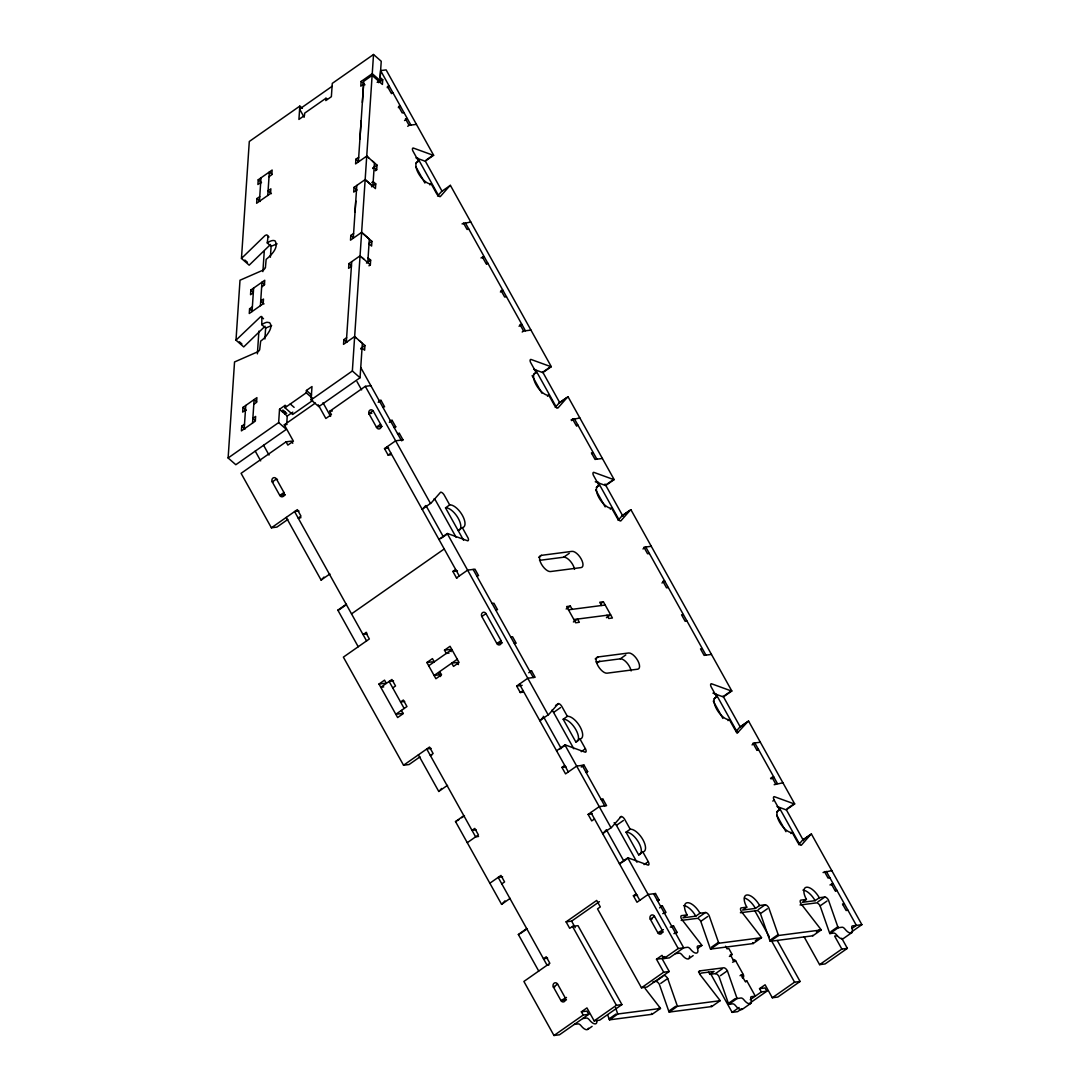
<?xml version="1.0" encoding="UTF-8"?>
<svg xmlns="http://www.w3.org/2000/svg" width="1090" height="1090" viewBox="0 0 1090 1090"><rect width="100%" height="100%" fill="white"/><g stroke="black" fill="none" stroke-linecap="round" stroke-linejoin="round"><path stroke-width="1.5" d="M284.681 413.778L284.776 411.679L282.106 411.53M312.639 400.48L292.651 414.473L284.94 407.728L285.103 405.385L286.384 406.502M284.94 407.728L306.263 392.795L306.426 390.452L311.985 386.555L311.1 399.88L318.798 406.625L360.054 377.74L362.37 343.309M278.645 422.593L286.357 429.351L235.822 464.721L228.123 457.977L278.645 422.593L279.531 409.268L285.103 405.385M286.806 422.688L287.242 416.026L292.815 412.129M358.378 161.947L363.788 81.273L372.126 75.428L382.413 84.434L382.726 79.734L380.151 77.485L381.241 61.258L373.529 54.5L372.249 73.67L361.117 81.464L360.804 86.151L363.583 84.203L362.357 102.474M228.123 457.977L234.541 361.962L258.303 351.552A3.801 1.662 -48.8 0 0 259.679 349.74L260.673 341.102A13.23 5.695 -48.7 0 0 266.096 336.033C268.603 332.518 273.14 326.837 269.68 322.681L267.023 322.272A13.23 5.695 -48.7 0 0 261.777 324.67L265.633 328.049L264.897 339.004M265.061 326.21L243.71 346.92L235.999 340.162L240.004 280.225L263.78 269.829A3.801 1.662 -48.8 0 0 265.429 267.404M270.524 244.473L249.174 265.183L241.462 258.439L249.297 141.482L299.818 106.111L302.393 108.36M259.747 196.622L256.967 198.557L256.641 203.258L270.552 193.516L270.865 188.829L268.086 190.777L271.396 193.666M269.026 176.689L271.805 174.741L272.132 170.054L258.221 179.782L257.908 184.483L260.687 182.534M244.514 424.214L241.735 426.163L241.421 430.863L255.333 421.121L255.632 416.435L252.853 418.369L255.06 420.304M253.806 404.295L256.586 402.346L256.899 397.646L242.988 407.387L242.675 412.075L245.454 410.14M252.362 306.849L249.583 308.797L249.269 313.498L263.18 303.756L263.494 299.055L260.714 301.003L264.012 303.906M261.654 286.929L264.434 284.981L264.747 280.28L250.836 290.022L250.536 294.709L253.316 292.774M244.201 428.915L245.768 405.439M252.049 311.549L253.629 288.073M259.434 201.309L261 177.834M252.539 423.07L254.12 399.594L256.681 401.842M260.401 305.704L261.968 282.228L264.543 284.476M267.772 195.464L269.339 172.002L271.914 174.25M257.39 353.869L258.902 331.115M262.894 271.628L264.243 251.449M261.777 324.67L261.886 316.659A3.801 1.649 -49 0 0 260.633 316.672L235.999 340.162M270.375 257.267L271.11 246.313L267.254 242.934C267.227 241.067 269.666 232.524 265.102 235.495L241.462 258.439M299.818 106.111L298.933 119.41L304.491 115.513L304.655 113.169L325.978 98.236L327.259 99.367M371.785 182.616L373.175 181.635L375.75 183.897L375.437 188.584L365.15 179.591L354.032 187.371L353.719 192.072L356.498 190.123M346.62 337.709L343.841 339.658L343.527 344.345L354.659 336.524L372.126 75.428M355.04 211.814L355.776 200.969M359.918 139.002L361.144 120.731M346.307 342.369L351.716 261.682M353.283 238.206L356.812 185.423M311.1 399.88L352.356 370.981L354.645 336.551L364.932 345.516L364.619 350.217L362.057 347.969L360.667 348.936M367.766 262.581L369.333 239.119L361.621 232.361L350.503 240.154L350.817 235.454L353.596 233.505M377.167 82.363L379.96 80.415L380.601 70.836M368.951 265.81L370.341 264.843L370.655 260.142L368.079 257.894M361.621 232.361L371.908 241.367L371.595 246.054L369.019 243.806M375.301 170.776L376.69 169.808L377.004 165.108L366.731 156.115L355.599 163.895L355.912 159.208L358.692 157.26M325.978 98.236L325.815 100.58L331.374 96.697L332.273 83.385L373.529 54.5M370.341 264.843L360.054 255.837L348.923 263.63L348.609 268.317L351.389 266.369M265.429 267.418L266.151 259.366C271.069 255.319 279.135 247.662 275.143 240.958L273.972 240.522A13.298 5.791 -49 0 0 267.254 242.92M437.567 196.036L441.614 191.431L450.402 185.382L551.308 366.676L542.97 372.521A3.801 1.69 55 0 1 542.37 372.453L533.678 369.292M323.962 577.073L321.536 579.839A3.801 1.69 55 0 1 321.087 580.044L286.234 517.409M425.509 505.774L422.593 509.084A3.801 1.69 55 0 1 422.143 509.289L430.495 503.444A3.801 1.69 55 0 0 430.945 503.239L440.632 492.19A3.788 1.69 55 0 1 444.284 495.187L449.693 504.915A13.271 5.9 55 0 1 462.433 515.434A13.271 5.9 55 0 1 462.324 527.628L468.046 537.942A3.788 1.69 55 0 1 467.719 540.831L447.854 533.623A3.815 1.69 55 0 0 447.241 533.555L438.902 539.4A3.815 1.69 55 0 1 439.502 539.468M555.232 407.442L559.265 402.837L566.228 397.959M618.085 520.352L622.118 515.747L629.08 510.883M440.019 790.318L441.627 788.479M542.684 717.724L540.259 720.476A3.788 1.69 55 0 1 539.809 720.681L548.147 714.849A3.788 1.69 55 0 0 548.597 714.645L558.298 703.581A3.788 1.69 55 0 1 561.936 706.593L567.359 716.321A13.271 5.9 55 0 1 580.098 726.839A13.271 5.9 55 0 1 579.989 739.02L585.412 748.748A3.788 1.69 55 0 1 585.371 752.236L565.506 745.015A3.788 1.69 55 0 0 564.906 744.947L556.568 750.792A3.788 1.69 55 0 1 557.167 750.86M504.97 900.844L502.054 904.155A3.788 1.69 55 0 1 501.604 904.359L455.511 821.547L463.85 815.702A3.801 1.69 55 0 1 464.136 815.702M606.013 830.09L603.111 833.4A3.801 1.69 55 0 1 602.661 833.605L611 827.76A3.801 1.69 55 0 0 611.449 827.555L621.15 816.505A3.788 1.69 55 0 1 624.788 819.517L630.211 829.245A13.271 5.9 55 0 1 642.95 839.75A13.271 5.9 55 0 1 642.841 851.944L648.264 861.672A3.788 1.69 55 0 1 648.223 865.147L628.358 857.939A3.788 1.69 55 0 0 627.758 857.871L619.42 863.716A3.788 1.69 55 0 1 620.019 863.784M735.75 731.758L739.783 727.153L746.732 722.275M737.044 733.338L748.135 721.308A3.801 1.69 55 0 1 748.585 721.103L794.678 803.916L786.326 809.761A3.788 1.69 55 0 1 785.726 809.693L777.034 806.532M798.602 844.668L802.635 840.063L809.584 835.199M332.041 86.355L299.6 109.082L304.151 117.27M378.543 82.649L382.726 79.734M387.182 87.622L389.266 86.165L387.427 86.41L391.038 92.895L392.877 92.65L391.487 93.631M398.313 107.624L400.398 106.166L398.558 106.398L402.169 112.883L404.008 112.652M404.54 120.54L407.319 118.592L405.48 118.837L409.091 125.323L416.435 124.369M407.701 126.29L409.091 125.323M372.834 168.037L377.004 165.108M372.739 168.528L374.129 167.56L376.69 169.808M371.581 186.812L375.75 183.897M415.781 163.159L418.56 161.211L412.851 150.883A3.788 1.69 55 0 1 413.178 147.995L433.043 155.216A3.815 1.69 55 0 0 433.643 155.284L386.119 69.896L380.614 70.605L410.93 125.078M426.095 160.08L433.043 155.216M433.643 155.284L425.304 161.116A3.815 1.69 55 0 1 424.705 161.061L416.012 157.9M429.814 184.878L431.204 183.91L436.613 193.639A3.788 1.69 55 0 0 440.251 196.65L449.952 185.586A3.801 1.69 55 0 1 450.402 185.382M369.129 243.315L371.908 241.367M366.472 263.058L370.655 260.142M462.037 223.913L470.771 221.978M480.99 257.962L484.219 256.75L482.829 257.717M360.763 348.446L364.932 345.516M486.44 264.202L487.83 263.235L485.99 263.467L482.38 256.981M287.842 519.44L276.915 527.083L271.396 527.805L241.081 473.332L286.043 441.845L287.855 445.088L293.414 441.191L284.299 424.814L315.392 403.041M318.266 404.826L325.856 418.478L331.428 414.581L329.616 411.339L365.314 386.337L370.818 385.628M500.365 292.011L502.871 290.267L501.032 290.499L504.643 296.984L506.482 296.752M378.203 402.305L380.996 400.357L384.606 406.843L382.767 407.088M368.911 413.641L373.08 410.726L380.846 424.678A2.848 2.48 82.6 0 1 380.11 428.561A2.848 2.48 82.6 0 1 376.677 427.593L368.911 413.641L371.854 413.26M276.438 479.001L272.268 481.916L279.789 495.432A2.848 2.48 82.6 0 0 283.236 496.4A2.848 2.48 82.6 0 0 283.972 492.503L276.438 479.001A2.848 2.48 82.6 0 0 273.004 478.019A2.848 2.48 82.6 0 0 272.268 481.916L273.372 481.78M519.044 326.264L521.824 324.316L519.985 324.548L523.595 331.033L530.939 330.079M380.601 424.228L376.431 427.157L382.304 426.394M283.972 492.503L279.789 495.432L285.308 494.71L283.918 495.691M389.334 422.307L392.128 420.358L395.738 426.844L394.348 427.825M522.205 332.014L523.595 331.033M397.973 434.351L399.362 433.37L402.973 439.856L401.583 440.837M271.396 527.805L297.366 509.63L300.976 516.115L298.183 518.063L300.949 517.696M390.874 454.734L388.122 455.089L384.511 448.603L395.629 440.81L402.973 439.856M388.122 455.089L390.901 453.14M533.446 374.551L536.226 372.603L530.517 362.289A3.788 1.69 55 0 1 530.844 359.4L550.709 366.608A3.801 1.69 55 0 0 551.308 366.676M543.76 371.486L550.709 366.608M547.466 396.283L548.87 395.302L554.279 405.044A3.788 1.69 55 0 0 557.917 408.042L567.618 396.992A3.801 1.69 55 0 1 568.067 396.787L614.16 479.6L605.808 485.445A3.801 1.69 55 0 1 605.209 485.377L595.276 481.766M559.265 402.837A3.801 1.69 55 0 1 559.729 402.632L568.067 396.787M321.087 580.044L329.889 573.994A3.801 1.69 55 0 1 329.439 574.198M463.577 540.272L445.524 507.845L449.693 504.915M571.092 419.854L579.826 417.92M571.542 420.59L574.321 418.642L596.884 459.176M576.542 426.095L577.932 425.127L576.092 425.359L572.482 418.873M358.215 646.738L337.846 610.155L346.198 604.31A3.815 1.69 55 0 1 346.484 604.31M345.407 605.345L338.445 610.223A3.815 1.69 55 0 0 337.846 610.155M440.891 538.487L447.854 533.623M462.324 527.628L458.154 530.544A13.271 5.9 55 0 0 458.263 518.363A13.271 5.9 55 0 0 445.524 507.845M351.525 613.874L444.23 548.965M591.884 453.658L593.273 452.691L591.434 452.922L595.045 459.421L602.389 458.468M366.649 632.35L362.956 634.421L367.085 633.876M457.405 577.809L456.492 577.932L452.881 571.446L455.661 569.498M456.492 577.932L467.61 570.138L474.968 569.184L478.565 575.683L476.739 575.915M596.298 487.475L599.078 485.527L593.369 475.199A3.788 1.69 55 0 1 593.696 472.311L613.561 479.532A3.801 1.69 55 0 0 614.16 479.6M606.599 484.396L613.561 479.532M538.651 557.29L541.43 555.341L572.046 551.363A9.483 4.21 55 0 1 581.147 558.884A9.483 4.21 55 0 1 581.079 567.59L550.464 571.555A9.483 4.21 55 0 1 541.362 564.048A9.483 4.21 55 0 1 541.43 555.341M610.318 509.207L611.708 508.226L617.131 517.954A3.788 1.69 55 0 0 620.769 520.966L630.47 509.916A3.801 1.69 55 0 1 630.919 509.711L731.826 690.992L723.474 696.837A3.788 1.69 55 0 1 722.874 696.769L712.942 693.158M401.393 710.421L403.191 713.664L397.632 717.547L378.979 684.043L384.538 680.146L386.351 683.389M630.919 509.711L622.567 515.543A3.801 1.69 55 0 0 622.118 515.747M539.536 560.355L563.707 557.208L569.266 553.311M481.834 616.531L486.004 613.602L501.046 640.634A2.848 2.48 82.6 0 1 500.324 644.531A2.848 2.48 82.6 0 1 496.877 643.55L481.834 616.531A2.848 2.48 82.6 0 1 482.57 612.635A2.848 2.48 82.6 0 1 486.004 613.602M439.665 671.59L441.464 674.833L435.905 678.729L426.885 662.516L432.444 658.619L434.242 661.862M449.053 653.073L446.3 653.428L444.488 650.185L450.061 646.288L459.081 662.502L453.522 666.399L451.71 663.156L457.228 662.447L458.427 664.6M392.741 687.926L395.52 685.978L391.909 679.492L380.778 687.286L383.721 686.904M428.683 665.758L451.859 649.531M457.282 659.259L434.106 675.487L441.45 674.533M501.046 640.634L496.877 643.55L502.381 642.841M642.991 548.965L645.77 547.017L705.938 655.117M566.16 608.997L570.329 606.067L572.127 609.324M573.381 621.968L577.55 619.052L579.349 622.295L575.683 622.771L566.65 606.544L570.329 606.067M600.604 603.724L603.383 601.775L612.417 618.003L608.738 618.48L606.939 615.237M606.422 617.689L610.591 614.774L573.858 619.542M528.745 672.762L531.525 670.813L535.135 677.299L527.792 678.253L516.66 686.046L520.271 692.531L523.336 692.123M661.943 583.014L664.723 581.065L662.897 581.311L666.494 587.796L668.333 587.551M365.736 632.472L369.346 638.958L343.377 657.134L403.559 765.235L429.514 747.059L433.125 753.544L430.346 755.493L431.722 755.316M419.991 756.869L409.063 764.526L403.559 765.235M520.271 692.531L523.05 690.583M595.208 658.905L598.001 656.957L628.603 652.992A9.483 4.21 55 0 1 637.718 660.499A9.483 4.21 55 0 1 637.636 669.206L607.021 673.184A9.483 4.21 55 0 1 597.919 665.663A9.483 4.21 55 0 1 598.001 656.957M596.966 663.074L599.745 661.126M596.094 661.971L620.264 658.837L625.823 654.94M555.519 705.53L558.298 703.581M418.383 754.852L438.752 791.435L447.104 785.604A3.788 1.69 55 0 0 447.554 785.4M573.831 748.775L553.597 712.438L560.546 707.56M579.989 739.02L575.82 741.949L563.189 719.236L567.359 716.321M457.5 820.647L458.89 819.666M461.669 817.718L464.463 815.77M559.947 748.912L565.506 745.015M581.229 751.678L585.412 748.748M586.243 772.592L587.633 771.625L584.022 765.139L576.678 766.093L565.547 773.873L561.936 767.387L564.715 765.439M467.283 842.679L478.401 834.899L474.79 828.414L472.011 830.362L476.139 829.817M581.243 767.074L584.022 765.139M713.964 698.867L716.743 696.919L711.32 687.191A3.788 1.69 55 0 1 711.361 683.716L731.226 690.924A3.788 1.69 55 0 0 731.826 690.992M724.264 695.802L731.226 690.924M601.585 800.155L602.974 799.188L606.585 805.674L599.241 806.627L588.11 814.421L591.72 820.906L594.5 818.958M489.846 883.227L500.964 875.433L504.575 881.919L501.795 883.867M727.984 720.599L729.374 719.632L734.796 729.36A3.788 1.69 55 0 0 738.434 732.357M739.783 727.153A3.801 1.69 55 0 1 740.233 726.948L748.585 721.103M619.76 817.473L621.15 816.505M501.604 904.359L509.943 898.514A3.788 1.69 55 0 0 510.297 898.392M614.106 822.746A3.788 1.69 55 0 1 616.45 825.348L623.398 820.484M642.841 851.944L638.672 854.86L626.028 832.161L630.211 829.245M752.046 744.906L754.839 742.958L777.402 783.492M757.059 750.41L758.449 749.443L756.61 749.675L752.999 743.189L760.343 742.236M538.732 971.067L518.363 934.471L526.702 928.625A3.801 1.69 55 0 1 526.988 928.625M520.352 933.558L527.301 928.694M621.409 862.803L626.968 858.906M644.081 864.588L648.264 861.672M770.562 778.219L773.791 777.006L771.012 778.955M581.379 1011.806L586.897 1011.098L588.695 1014.34L583.191 1015.049L581.379 1011.806L586.938 1007.909L594.159 1020.88L599.677 1020.172L621.927 1004.599L578 925.669L572.495 926.391L569.702 928.339L566.091 921.854L596.693 900.435L600.304 906.921L597.524 908.869L641.451 987.785L646.956 987.063L669.206 971.49L661.984 958.519L656.48 959.227L663.701 972.198L669.206 971.49M566.091 921.854L571.61 921.132L599.418 901.662M774.173 784.705L782.906 782.784M657.692 900.967L659.082 899.999L655.471 893.514L648.128 894.468L636.996 902.248L633.385 895.762L636.179 893.814M772.783 801.082L774.173 800.115A3.788 1.69 55 0 1 774.2 796.626L794.065 803.848A3.788 1.69 55 0 0 794.678 803.916M654.082 894.481L655.471 893.514M776.802 811.791L779.595 809.843L774.173 800.115M787.116 808.712L794.065 803.848M659.614 907.888L662.393 905.94L666.004 912.425L662.761 913.638M553.434 987.063L557.603 984.134L565.124 997.65A2.848 2.48 82.2 0 1 564.388 1001.547A2.848 2.48 82.2 0 1 560.955 1000.566L553.434 987.063L554.81 986.886M654.49 916.308L650.308 919.224L657.829 932.74A2.848 2.48 82.2 0 0 661.276 933.708A2.848 2.48 82.2 0 0 661.998 929.825L654.49 916.308A2.848 2.48 83 0 0 651.043 915.327A2.848 2.48 83 0 0 650.308 919.224L652.147 918.979M790.836 833.523L792.226 832.542L797.635 842.27A3.788 1.69 55 0 0 801.286 845.281L810.974 834.231A3.801 1.69 55 0 1 811.423 834.027L861.877 924.674L851.426 931.991M699.971 913.229A13.271 5.9 55 0 0 687.218 902.711A13.271 5.9 55 0 0 687.109 914.905L682.94 917.821L695.788 916.159L699.971 913.229L705.475 912.521A3.788 1.69 55 0 1 709.113 915.518L718.474 942.291A3.788 1.69 55 0 0 718.909 943.231L761.529 937.7A3.788 1.69 55 0 0 760.929 936.787L741.227 911.349A3.788 1.69 55 0 1 741.255 907.875L746.773 907.152A13.271 5.9 55 0 1 746.882 894.972A13.271 5.9 55 0 1 759.621 905.49L765.139 904.768A3.788 1.69 55 0 1 768.777 907.779L778.137 934.552A3.788 1.69 55 0 0 778.573 935.479L821.179 929.947A3.788 1.69 55 0 0 820.593 929.034L800.891 903.61A3.788 1.69 55 0 1 800.918 900.122L806.437 899.413A13.271 5.9 55 0 1 806.546 887.219A13.271 5.9 55 0 1 819.285 897.738L824.803 897.029A3.788 1.69 55 0 1 828.441 900.027L837.801 926.8A3.774 1.676 55 0 0 838.237 927.74L842.107 927.236A3.788 1.69 55 0 1 845.05 929.171A7.575 3.365 55 0 0 850.909 933.054A7.575 3.365 55 0 0 851.971 928.271A3.788 1.69 55 0 1 852.503 925.887L861.877 924.674M670.282 927.154L673.525 925.941L677.135 932.427L675.745 933.394M672.135 926.909L673.525 925.941M811.423 834.027L803.085 839.859A3.801 1.69 55 0 0 802.635 840.063M673.906 933.639L677.135 932.427M698.526 917.385L705.475 912.521M761.529 937.7L753.176 943.545L710.571 949.077A3.788 1.69 55 0 1 710.121 948.137L700.775 921.363L707.723 916.499M656.48 959.227L662.039 955.331L663.837 958.573L669.355 957.865L683.716 947.796L653.632 893.746M661.984 958.519L664.764 956.57M547.602 958.192L543.46 958.737L546.24 956.788L549.851 963.274L523.895 981.45L553.979 1035.5L583.191 1015.049M663.837 958.573L678.212 948.518L687.599 947.292A3.788 1.69 55 0 1 690.529 949.24A7.575 3.365 55 0 0 696.401 953.11A7.575 3.365 55 0 0 697.464 948.341A3.788 1.69 55 0 1 697.981 945.943L701.865 945.439A3.788 1.69 55 0 0 701.265 944.526L681.563 919.102A3.788 1.69 55 0 1 681.604 915.614L687.109 914.905M588.695 1014.34L559.497 1034.778L553.979 1035.5M746.773 907.152L742.603 910.082L755.452 908.406L759.621 905.49M594.159 1020.88L616.409 1005.307L621.927 1004.599M641.451 987.785L663.701 972.198M697.682 948.368L701.865 945.439M652.992 981.722L655.744 981.368L662.693 976.504M758.19 909.646L765.139 904.768M587.932 1029.273L592.102 1026.358M688.989 958.519L693.158 955.603M645.103 988.467L659.872 1007.542A3.788 1.69 55 0 1 660.472 1008.454L652.12 1014.3L609.514 1019.831A3.788 1.69 55 0 1 609.078 1018.891L616.027 1014.027M711.525 947.155L718.474 942.291M660.772 983.398L667.72 978.534A3.788 1.69 55 0 0 664.082 975.523M821.179 929.947L812.84 935.792L770.235 941.324A3.788 1.69 55 0 1 769.785 940.384L760.438 913.624L767.387 908.747M609.514 1019.831L617.853 1013.986L660.472 1008.454M710.571 949.077L718.909 943.231M823.059 872.545L831.793 870.61M698.472 971.858L699.875 970.877L723.746 967.784A3.788 1.69 55 0 1 727.384 970.781L736.745 997.554A3.774 1.676 55 0 0 737.181 998.495L741.05 997.99A3.788 1.69 55 0 1 743.993 999.925A7.575 3.365 55 0 0 749.865 1003.808A7.575 3.365 55 0 0 750.915 999.026A3.788 1.69 55 0 1 751.446 996.642L755.316 996.137L746.895 981L745.056 981.245L741.445 974.76L740.055 975.727M699.821 974.065L701.211 973.084L714.059 971.422L709.89 974.337A13.271 5.9 55 0 0 708.541 972.144M806.437 899.413L802.267 902.329L815.116 900.667L819.285 897.738M829.981 884.971L833.21 883.758L831.82 884.739M729.374 956.461L732.153 954.513L728.842 948.573L727.003 948.818L725.558 946.215M658.483 1008.509L659.872 1007.542M755.37 940.67L758.15 938.722M709.89 974.337L715.408 973.629L722.357 968.751M817.841 901.893L824.803 897.029M732.534 962.211L735.764 960.999L743.285 974.514A2.848 2.48 82.6 0 1 742.549 978.411M835.444 891.225L836.834 890.244L834.981 890.489L831.37 884.004M699.875 970.877A3.788 1.69 55 0 0 699.835 974.365L719.536 999.789A3.788 1.69 55 0 1 720.136 1000.702L711.784 1006.547L669.178 1012.079A3.788 1.69 55 0 1 668.742 1011.152L675.691 1006.274M771.175 939.417L778.137 934.552M720.436 975.659L727.384 970.781M851.835 932.618L843.497 938.463A7.575 3.365 55 0 1 836.698 935.016A3.788 1.69 55 0 0 833.768 933.081L829.885 933.585A3.774 1.676 55 0 1 829.449 932.645L820.102 905.872L827.051 901.008M669.178 1012.079L677.517 1006.247L720.136 1000.702M770.235 941.324L778.573 935.479M842.965 904.727L844.355 903.76L842.502 904.005L846.113 910.491L847.952 910.245M816.424 931.95L819.203 930.002M745.505 981.981L746.895 981M750.778 1003.372L742.44 1009.217A7.575 3.365 55 0 1 735.641 1005.77A3.788 1.69 55 0 0 732.712 1003.836L728.842 1004.34A3.774 1.676 55 0 1 728.393 1003.4L735.355 998.535M830.839 931.664L837.801 926.8M728.842 1004.34L737.181 998.495M829.885 933.585L838.237 927.74M759.539 988.671L765.044 987.962L766.856 991.205L761.338 991.914L759.539 988.671L765.098 984.788L772.32 997.759L777.838 997.037L800.087 981.463L777.306 940.534M710.993 974.378L732.139 1012.365L739.088 1007.501M750.22 999.707L761.338 991.914M852.203 928.299L856.372 925.383L826.288 871.332M741.827 1008.727L737.644 1011.656L732.139 1012.365M748.775 1003.863L766.856 991.205M772.32 997.759L794.569 982.172L800.087 981.463M804.148 936.882L819.598 964.65L841.848 949.063L847.366 948.355L841.752 938.258M847.366 948.355L825.116 963.928L819.598 964.65M271.11 246.313L277.119 243.86M265.633 328.049L271.642 325.583M468.877 229.186L467.038 229.418L463.427 222.932M379.156 400.602L380.996 400.357M329.616 411.339L332.368 410.971M284.299 424.814L287.052 424.46M390.288 420.604L392.128 420.358M393.899 427.089L395.738 426.844M286.043 441.845L291.548 441.123L292.76 443.289M397.537 433.616L399.362 433.37M384.511 448.603L388.639 448.072M298.987 511.006L294.572 511.578L366.567 640.906M452.881 571.446L457.473 570.847M651.289 546.294L643.931 547.248L647.542 553.734L649.381 553.502M492.081 603.479L493.92 603.247L497.531 609.732L495.691 609.964M603.383 601.775L599.718 602.252L601.517 605.495M568.435 609.814L605.168 605.032M510.733 636.996L512.572 636.751L516.183 643.25L514.344 643.481M683.375 614.583L681.55 614.815L685.16 621.3L686.986 621.068M444.488 650.185L450.006 649.463L451.206 651.629M426.885 662.516L432.389 661.807M393.531 680.869L389.13 681.441L404.172 708.473M378.979 684.043L384.484 683.321M529.686 671.045L531.525 670.813M702.328 648.632L700.502 648.877L704.113 655.363L711.457 654.409M516.66 686.046L522.164 685.324M404.69 701.442L400.561 701.987L403.341 700.039L406.952 706.524L395.82 714.304L403.164 713.35M431.136 748.435L426.735 749.007L475.621 836.848L478.565 836.466M561.936 767.387L566.078 766.856M585.793 771.856L587.633 771.625M601.135 799.42L602.974 799.188M588.11 814.421L592.252 813.876M502.599 876.81L498.185 877.382L547.071 965.222L548.91 964.977M633.385 895.762L637.527 895.231M657.243 900.231L659.082 899.999M829.899 877.818L828.059 878.05L824.449 871.564M660.554 906.185L662.393 905.94M681.209 920.423L697.137 918.366A3.788 1.69 55 0 1 700.775 921.363M740.382 912.739L756.801 910.613A3.788 1.69 55 0 1 760.438 913.624M800.046 905L816.451 902.874A3.788 1.69 55 0 1 820.102 905.872M663.388 929.634L657.829 932.74L663.347 932.018M675.378 953.641L679.247 953.137A3.788 1.69 55 0 1 682.19 955.072A7.575 3.365 55 0 0 687.463 958.955A7.575 3.365 55 0 0 689.548 955.957M837.393 935.738L834.64 936.092L841.848 949.063M732.153 954.513L730.314 954.758L733.924 961.244M566.5 997.473L560.955 1000.566L566.459 999.857M741.445 974.76L743.285 974.514M741.868 977.076L743.244 976.899M582.673 1018.55L586.543 1018.046A3.788 1.69 55 0 1 589.472 1019.995A7.575 3.365 55 0 0 594.759 1023.864A7.575 3.365 55 0 0 596.843 1020.867M574.321 1024.396L578.204 1023.892A3.788 1.69 55 0 1 581.134 1025.826A7.575 3.365 55 0 0 588.464 1028.238M379.96 80.415L372.249 73.67M366.731 156.115L368.652 157.805M372.507 161.17L374.442 162.86L372.862 186.335L365.15 179.578M361.975 257.526L363.91 259.216M354.645 336.551L356.198 337.9M359.278 340.611L360.817 341.96M361.117 81.464L364.973 84.829M355.912 159.208L358.487 161.456M354.032 187.371L357.03 190.001M350.817 235.454L353.378 237.702M258.221 179.782L261.518 182.684M348.923 263.63L351.498 265.878M256.967 198.557L260.265 201.459M267.718 235.903L268.998 237.021M343.841 339.658L346.838 342.274M244.841 260.033L247.416 262.281M352.356 370.981L360.054 377.74M250.836 290.022L253.043 291.943M262.254 317.626L263.535 318.757M249.583 308.797L251.79 310.732M306.426 390.452L311.563 394.948M312.694 398.422L306.263 392.795M239.378 341.756L241.939 344.004M290.267 403.995L294.123 407.374M282.855 409.99L286.711 413.369M279.531 409.268L287.242 416.026M242.988 407.387L246.299 410.276M241.735 426.163L245.032 429.065M465.267 222.701L525.434 330.801M771.952 777.252L775.562 783.737M425.495 161.456L441.709 190.6M542.548 371.772L559.701 402.605M605.018 484.001L622.99 516.306M723.051 696.088L740.219 726.907M786.34 809.788L803.507 840.622M417.552 157.805L438.63 195.682M535.408 369.551L556.649 407.715M597.865 481.78L619.12 519.957M715.912 693.867L737.153 732.03M779.2 807.567L799.624 844.273M416.012 167.042L424.923 183.052M532.111 375.641L541.88 393.19M595.699 489.86L605.168 506.891M713.269 701.102L722.902 718.419M776.816 815.293L785.945 831.684M754.716 910.559L769.363 936.869M770.984 939.798L794.569 982.172M456.165 537.384L435.932 501.032A3.788 1.69 55 0 0 434.12 498.811M616.45 825.348L636.982 862.245M360.749 367.521L401.147 440.101M473.128 569.43L533.296 677.53M582.183 765.371L604.746 805.905M365.314 386.337L430.495 503.444M447.241 533.555L548.147 714.849M564.906 744.947L611 827.76M627.758 857.871L678.212 948.518M357.002 381.636L361.607 389.907M425.945 505.501L443.18 536.457M543.27 716.28L561.241 748.571M606.558 829.981L623.712 860.814M387.291 446.655L459.272 575.983M519.44 684.098L568.326 771.924M590.889 812.472L639.789 900.299M323.008 402.741L330.611 416.394M438.957 673.593L440.592 676.549M571.61 921.132L575.22 927.617M572.495 926.391L616.409 1005.307M263.576 445.251L269.012 455.034M255.237 451.096L260.673 460.879M728.393 1003.4L719.046 976.626A3.788 1.69 55 0 0 715.408 973.629M667.72 978.534L677.081 1005.307A3.788 1.69 55 0 0 677.517 1006.247M668.742 1011.152L659.382 984.379A3.788 1.69 55 0 0 655.744 981.368M615.55 1007.691L617.417 1013.046A3.788 1.69 55 0 0 617.853 1013.986M607.675 1014.872L609.078 1018.891M651.534 1013.373A3.788 1.69 55 0 1 652.12 1014.3M711.198 1005.634A3.788 1.69 55 0 1 711.784 1006.547M732.725 959.813A2.848 2.48 82.6 0 1 735.764 960.999M553.42 987.063A2.848 2.48 83 0 1 554.156 983.166A2.848 2.48 83 0 1 557.603 984.134M518.363 934.471A3.801 1.69 55 0 1 518.963 934.539M455.511 821.547A3.801 1.69 55 0 1 456.111 821.615M439.202 791.231A3.788 1.69 55 0 1 438.752 791.435M441.614 191.431A3.801 1.69 55 0 1 442.063 191.227M431.204 183.91A13.271 5.9 55 0 1 418.451 173.392A13.271 5.9 55 0 1 418.56 161.211M548.87 395.302A13.271 5.9 55 0 1 536.117 384.797A13.271 5.9 55 0 1 536.226 372.603M611.708 508.226A13.271 5.9 55 0 1 598.969 497.708A13.271 5.9 55 0 1 599.078 485.527M683.594 905.613A13.271 5.9 55 0 1 695.788 916.159M752.591 942.618A3.788 1.69 55 0 1 753.176 943.545M744.484 898.037A13.271 5.9 55 0 1 755.452 908.406M812.554 935.329A3.788 1.69 55 0 1 812.84 935.792M802.921 890.121A13.271 5.9 55 0 1 815.116 900.667M551.785 710.203A3.788 1.69 55 0 1 553.597 712.438M563.189 719.236A13.271 5.9 55 0 1 575.929 729.755A13.271 5.9 55 0 1 575.82 741.949M626.028 832.161A13.271 5.9 55 0 1 638.781 842.679A13.271 5.9 55 0 1 638.672 854.86M792.226 832.542A13.271 5.9 55 0 1 779.486 822.024A13.271 5.9 55 0 1 779.595 809.843M729.374 719.632A13.271 5.9 55 0 1 716.634 709.113A13.271 5.9 55 0 1 716.743 696.919M620.264 658.837A9.483 4.21 55 0 1 626.709 662.597A9.483 4.21 55 0 1 631.11 670.963M563.707 557.208A9.483 4.21 55 0 1 570.138 560.982A9.483 4.21 55 0 1 574.539 569.348M369.156 414.077A2.848 2.48 82.6 0 1 369.892 410.194A2.848 2.48 82.6 0 1 373.325 411.162M277.432 479.886A2.848 2.439 81.7 0 1 277.432 479.328"/></g></svg>
